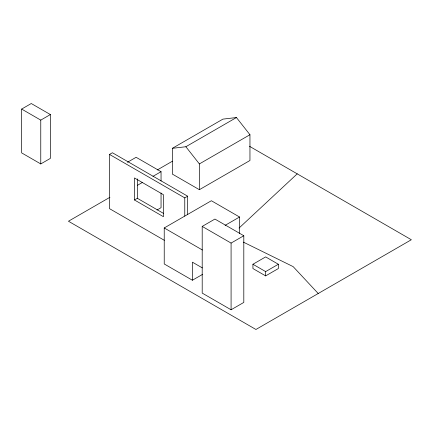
<?xml version="1.0" encoding="UTF-8"?>
<svg xmlns="http://www.w3.org/2000/svg" width="433" height="433" viewBox="0 0 433 433"><rect width="100%" height="100%" fill="white"/><g stroke="black" fill="none" stroke-linecap="round" stroke-linejoin="round"><path stroke-width="0.65" d="M239.054 228.056L297.217 173.844M21.65 109.073L31.263 103.525L50.38 114.561L50.38 158.381L40.767 163.934L21.65 152.892L21.65 109.073L40.767 120.114L50.38 114.561M164.351 240.315L109.506 208.652L109.506 154.424L112.407 152.752L187.668 196.203L187.668 214.427M127.437 162.294L136.108 157.287L161.049 171.684L161.049 181.021M172.356 148.319L222.925 119.124L236.44 117.543L249.955 134.728L249.955 160.502L199.38 189.697L172.356 174.093L172.356 148.319L185.871 146.738L236.44 117.543M109.933 197.286L68.446 221.236L255.925 329.475L411.35 239.741L249.489 146.289M157.266 169.963L172.458 161.19M137.342 185.373L142.549 182.369M152.952 176.355L161.049 171.684M134.447 199.965L163.436 216.7L163.436 194.698L134.447 177.963L134.447 199.965L137.342 198.292L163.436 213.355M199.38 189.697L199.38 163.923L249.955 134.728M157 210.027L161.049 207.688L161.049 193.021M109.506 154.424L184.772 197.881L187.668 196.203M202.704 274.295L192.409 280.232L164.226 263.962L164.226 227.958L211.369 200.739L239.557 217.014L239.557 233.679M202.2 226.405L214.92 219.066L243.806 235.736L243.806 302.423L231.081 309.768L202.2 293.092L202.2 226.405L231.081 243.081L243.806 235.736M225.1 225.355L239.557 217.014M252.926 264.254L265.646 256.91L278.365 264.254L278.365 268.547L265.646 275.891L252.926 268.547L252.926 264.254L265.646 271.599L278.365 264.254M243.416 242.139L293.168 266.641L318.217 293.509M164.226 227.958L202.4 249.998M202.352 267.913L192.409 262.176L192.409 280.232M185.871 146.738L199.38 163.923M265.646 271.599L265.646 275.891M231.081 243.081L231.081 309.768M184.772 197.881L184.772 216.099M137.342 178.883L137.342 198.292M40.767 120.114L40.767 163.934"/></g></svg>
